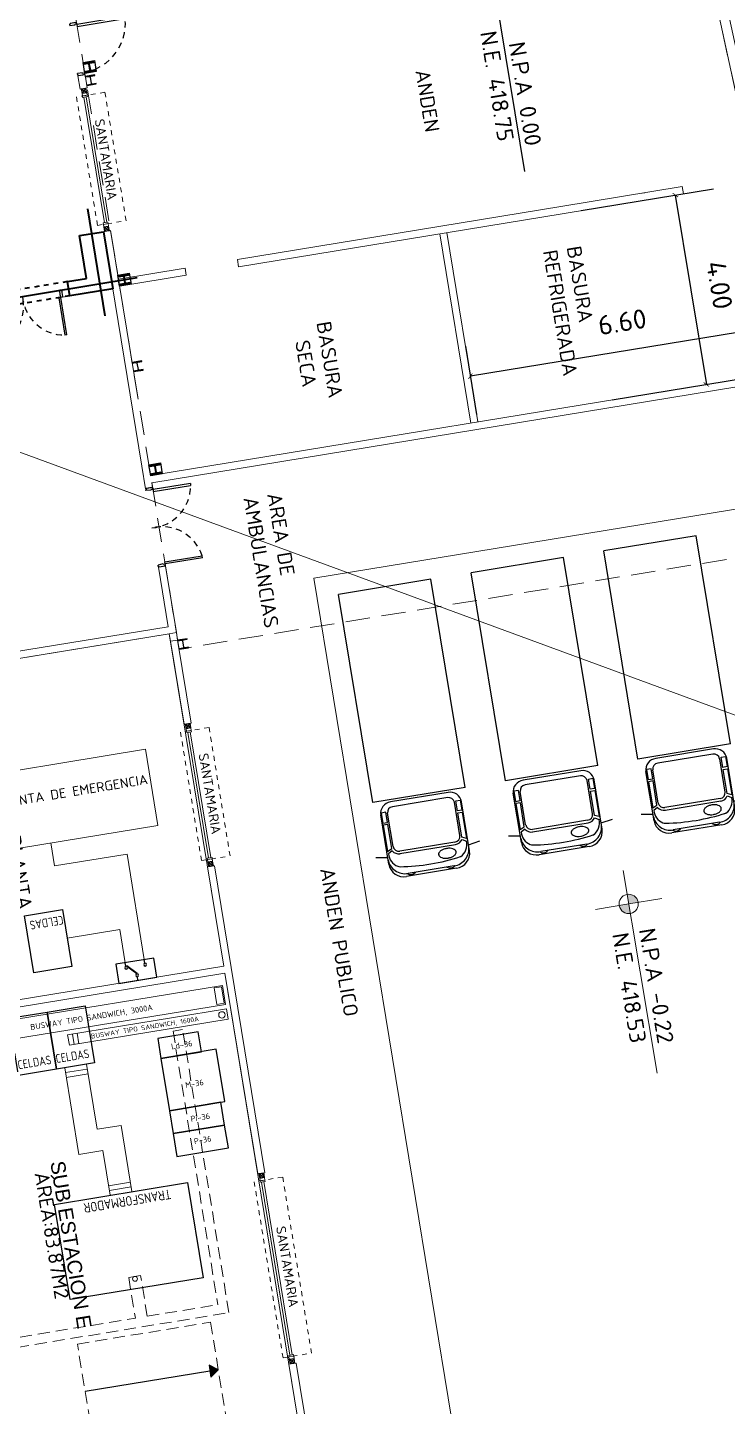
# Model space of a CAD drawing. Header units: metres. Extents: x 2 to 659295185, y -28 to 1124222152.
# Drawn here: x 655639.92 to 655654.44, y 1126339.88 to 1126368.48 of the extents above; entities that cross this region are included whole.
import ezdxf

# ---------------------------------------------------------------- set-up
doc = ezdxf.new("R2010")
doc.units = ezdxf.units.M
doc.header["$MEASUREMENT"] = 0
for name, pattern in [('CCSM_C1_CUERPO EL$0$CONTINUA', [0]), ('CCSM_C1_CUERPO EL$0$DASHED', [0.75, 0.5, -0.25]), ('CCSM_C1_CUERPO EL$0$HIDDEN', [0.375, 0.25, -0.125]), ('CCSM_C1_CUERPO EL$0$HIDDEN2', [0.1875, 0.125, -0.0625]), ('CCSM_XREF ESTRUCTURA15$0$HIDDEN2', [0.1875, 0.125, -0.0625]), ('DASHDOT', [1, 0.5, -0.25, 0, -0.25])]:
    doc.linetypes.add(name, pattern=pattern)
doc.layers.get('0').update_dxf_attribs({"linetype": 'CONTINUOUS'})
for name, color, linetype in [('CCSM_C1_CUERPO EL$0$A-AREAS COMERCIALES', 151, 'CONTINUOUS'), ('CCSM_C1_CUERPO EL$0$A-EQUIPOS', 9, 'CONTINUOUS'), ('CCSM_C1_CUERPO EL$0$A-PARED', 2, 'CCSM_C1_CUERPO EL$0$CONTINUA'), ('CCSM_C1_CUERPO EL$0$A-PROYECCIONES', 5, 'CCSM_C1_CUERPO EL$0$DASHED'), ('CCSM_C1_CUERPO EL$0$A-PUERTA', 5, 'CCSM_C1_CUERPO EL$0$CONTINUA'), ('CCSM_C1_CUERPO EL$0$A-SANTA MARIAS', 161, 'CCSM_C1_CUERPO EL$0$CONTINUA'), ('CCSM_C1_CUERPO EL$0$A-TEXTOS AREAS', 7, 'CCSM_C1_CUERPO EL$0$CONTINUA'), ('CCSM_C1_CUERPO EL$0$A-TEXTOS NIVELES', 7, 'CONTINUOUS'), ('CCSM_C1_CUERPO EL$0$A_INDICATIVOS', 8, 'CCSM_C1_CUERPO EL$0$HIDDEN2'), ('CCSM_C1_CUERPO EL$0$A_RAMPAS DE ANDENES', 8, 'CCSM_C1_CUERPO EL$0$CONTINUA'), ('CCSM_XREF ESTRUCTURA15$0$E_PLANCHAS E', 67, 'CONTINUOUS'), ('CCSM_XREF ESTRUCTURA15$0$PLANCHAS VERIFICADAS ANDENES  Y AMPLIACION LOCALES H Y N 12-05-2011', 8, 'CONTINUOUS'), ('Cota', 3, 'CONTINUOUS')]:
    doc.layers.add(name, color=color, linetype=linetype)
doc.layers.add('CCSM_XREF ESTRUCTURA15$0$E-CE-COLUMNA', color=2, linetype='CONTINUOUS', lineweight=35)
doc.layers.add('LOCALES ASIGNADOS', color=41, linetype='DASHDOT', lineweight=0)
doc.styles.add('CCSM_C1_CUERPO EL$0$R', font='ROMANS.shx', dxfattribs={"width": 0.8})
doc.styles.add('CCSM_C1_CUERPO EL$0$ROMANS', font='romans__.ttf')
doc.styles.add('CCSM_C1_CUERPO EL$0$Standard', font='txt_____.ttf')
doc.dimstyles.new('CCSM_C1_CUERPO EL$0$PETER-CCSM200(LEROY80)EXACTA', dxfattribs={"dimtxt": 0.4, "dimasz": 0.1, "dimexe": 0.8, "dimexo": 0.4, "dimgap": 0.4, "dimtad": 1, "dimrnd": 0.05, "dimzin": 0, "dimdsep": 46, "dimtxsty": 'CCSM_C1_CUERPO EL$0$ROMANS', "dimblk": 'CCSM_C1_CUERPO EL$0$_ArchTick', "dimcen": 0, "dimclrd": 8, "dimclre": 8, "dimclrt": 5, "dimazin": 0, "dimtfac": 1, "dimtofl": 0, "dimtmove": 0, "dimatfit": 3, "dimfxl": 0.18, "dimtolj": 1, "dimtzin": 0, "dimarcsym": 0})

# ---------------------------------------------------------------- blocks, each defined once
blk = doc.blocks.new('CCSM_C1_CUERPO EL$0$A$C6A3A6647')
at = {"linetype": 'Continuous'}
for p, q in [((0.101, 0.4443), (0.1103, 0.5001)), ((0.3719, 0.4721), (1.3719, 0.4721)), ((0.3719, 0.028), (0.3719, 0.4721)), ((1.3719, 0.028), (1.3719, 0.4721)), ((0.0711, 0.4443), (0.3078, 0.4443)), ((0.1308, 0.4179), (0.1195, 0.4373)), ((0.2578, 0.4398), (0.1322, 0.4398)), ((0.1322, 0.4398), (0.1419, 0.4186)), ((0.1419, 0.4186), (0.2578, 0.4186)), ((0.1507, 0.4107), (0.3107, 0.4107)), ((0.2578, 0.4186), (0.2578, 0.4398)), ((0.3164, 0.4398), (0.2679, 0.4398)), ((0.2679, 0.4398), (0.2679, 0.4186)), ((0.2679, 0.4186), (0.3164, 0.4186)), ((0.3164, 0.4186), (0.3164, 0.4398)), ((0, 0.1297), (0, 0.3703)), ((0.0133, 0.139), (0.0133, 0.3611)), ((0.1121, 0.3837), (0.1121, 0.1164)), ((0.124, 0.1171), (0.124, 0.383)), ((0.3373, 0.1171), (0.3373, 0.383)), ((0.3612, 0.1112), (0.3612, 0.3888)), ((0.1308, 0.0822), (0.1195, 0.0627)), ((0.1322, 0.0603), (0.1419, 0.0815)), ((0.1419, 0.0815), (0.2578, 0.0815)), ((0.1507, 0.0893), (0.3107, 0.0893)), ((0.2578, 0.0815), (0.2578, 0.0603)), ((0.2679, 0.0603), (0.2679, 0.0815)), ((0.2679, 0.0815), (0.3164, 0.0815)), ((0.3164, 0.0815), (0.3164, 0.0603)), ((0.0711, 0.0557), (0.3078, 0.0557)), ((0.101, 0.0557), (0.1103, 0)), ((0.2578, 0.0603), (0.1322, 0.0603)), ((0.3164, 0.0603), (0.2679, 0.0603)), ((0.3719, 0.028), (1.3719, 0.028))]:
    blk.add_line(p, q, dxfattribs=at)
for centre, radius, start, end in [((0.0726, 0.3717), 0.0726, 91.19876, 181.1028), ((0.0949, 0.3627), 0.0816, 91.12446, 181.17731), ((1.04, 0.2501), 0.9997, 171.77434, 188.53502), ((0.0792, 0.3889), 0.0289, 148.46919, 171.59512), ((0.114, 0.3681), 0.0695, 85.43021, 148.85616), ((0.1528, 0.3831), 0.0411, 122.4284, 180.23051), ((0.1512, 0.3835), 0.0272, 91.18948, 181.11153), ((0.3067, 0.3899), 0.0544, 358.84131, 88.85771), ((0.3101, 0.3835), 0.0272, 358.88846, 88.8106), ((0.0341, 0.3457), 0.0287, 136.04149, 223.64514), ((0.088, 0.1762), 0.0306, 127.39381, 151.13591), ((0.0774, 0.1902), 0.013, 89.87258, 127.43676), ((0.0774, 0.1901), 0.0132, 52.79224, 90.01662), ((0.0672, 0.1766), 0.0301, 28.5695, 52.71351), ((0.0341, 0.1543), 0.0287, 136.35373, 223.95966), ((0.0949, 0.1373), 0.0816, 178.82404, 268.87421), ((0.1087, 0.1645), 0.0543, 167.0087, 183.24866), ((0.1293, 0.1613), 0.0747, 179.86157, 192.85182), ((0.1104, 0.1644), 0.0559, 151.52823, 167.19556), ((0.1041, 0.1553), 0.0488, 192.58742, 208.64139), ((0.088, 0.1467), 0.0306, 208.86406, 232.6062), ((0.0672, 0.1463), 0.0301, 307.2865, 331.43051), ((0.0507, 0.1676), 0.0488, 12.58742, 28.64139), ((0.0507, 0.1553), 0.0488, 331.35861, 347.41257), ((0.0255, 0.1616), 0.0747, 359.88174, 12.85201), ((0.0255, 0.1613), 0.0747, 347.14819, 0.13843), ((0.0726, 0.1283), 0.0726, 178.8972, 268.80124), ((0.0792, 0.1112), 0.0289, 188.41244, 211.52324), ((0.1141, 0.1323), 0.0698, 206.00894, 274.44543), ((0.0774, 0.1327), 0.013, 232.56322, 270.12738), ((0.0774, 0.1329), 0.0132, 269.98343, 307.20773), ((0.1528, 0.1169), 0.0411, 179.77087, 237.56867), ((0.1512, 0.1166), 0.0272, 178.8902, 268.80649), ((0.3067, 0.1101), 0.0544, 271.14227, 1.15985), ((0.3101, 0.1166), 0.0272, 271.19354, 1.1098)]:
    blk.add_arc(centre, radius, start, end, dxfattribs=at)
blk = doc.blocks.new('CCSM_C1_CUERPO EL$0$P. Doble 180+')
for p, q in [((-0.938, 1.589), (-0.153, 1.589)), ((-0.938, 1.589), (-0.938, 1.549)), ((-0.153, 1.549), (-0.938, 1.549)), ((-0.138, 1.619), (-0.153, 1.619)), ((-0.153, 1.619), (-0.153, 1.594)), ((-0.153, 1.594), (-0.108, 1.594)), ((-0.153, 1.589), (-0.153, 1.549)), ((-0.138, 1.634), (-0.138, 1.619)), ((-0.138, 1.634), (-0.018, 1.634)), ((-0.138, 1.634), (-0.018, 1.634)), ((-0.108, 1.584), (-0.003, 1.595)), ((-0.108, 1.594), (-0.108, 1.584)), ((-0.018, 1.634), (-0.018, 1.619)), ((-0.018, 1.619), (-0.003, 1.619)), ((-0.003, 1.619), (-0.003, 1.594)), ((-0.153, 0.069), (-0.938, 0.069)), ((-0.938, 0.029), (-0.938, 0.069)), ((-0.938, 0.029), (-0.938, 0.069)), ((-0.938, 0.029), (-0.153, 0.029)), ((-0.153, 0.029), (-0.153, 0.069)), ((-0.153, 0.024), (-0.108, 0.024)), ((-0.153, -0.001), (-0.153, 0.024)), ((-0.108, 0.034), (-0.003, 0.024)), ((-0.108, 0.024), (-0.108, 0.034)), ((-0.003, -0.001), (-0.003, 0.024)), ((-0.138, -0.001), (-0.153, -0.001)), ((-0.138, -0.016), (-0.138, -0.001)), ((-0.138, -0.016), (-0.018, -0.016)), ((-0.018, -0.016), (-0.018, -0.001)), ((-0.018, -0.001), (-0.003, -0.001))]:
    blk.add_line(p, q)
at = {"color": 8, "linetype": 'CCSM_C1_CUERPO EL$0$HIDDEN2'}
for centre, radius, start, end in [((-0.069, 1.686), 0.88, 188.9638, 274.317), ((-0.075, -0.06), 0.872, 85.2271, 171.4921)]:
    blk.add_arc(centre, radius, start, end, dxfattribs=at)
blk = doc.blocks.new('CCSM_C1_CUERPO EL$0$nivel para plantas')
h = blk.add_hatch(color=251)
h.paths.add_polyline_path([(0, 0.2, 0.414214), (-0.2, 0), (0, 0)])
h.paths.add_polyline_path([(0.2, 0), (0, 0), (0, -0.2, 0.414214)])
at = {"color": 251}
blk.add_line((-0.7, 0), (3.56, 0), dxfattribs=at)
blk.add_lwpolyline([(0, 0.7), (0, 0), (0, -0.7)], dxfattribs=at)
blk.add_circle((0, 0), 0.2, dxfattribs=at)
at = {"char_height": 0.34, "attachment_point": 1, "style": 'CCSM_C1_CUERPO EL$0$Standard'}
for s, insert, width in [('{\\Fromans|c0;\\C7;N.P.A 0.00}', (0.877, 0.444), 2.70141), ('{\\Fromans|c0;N.E. 418.75}', (0.56, -0.104), 3.02544)]:
    blk.add_mtext(s, dxfattribs=dict(at, insert=insert, width=width))
blk = doc.blocks.new('CCSM_C1_CUERPO EL$0$TRX2000')
blk.add_lwpolyline([(-1.4, 2), (1.4, 2), (1.4, 0), (-1.4, 0)], close=True)
at = {"insert": (-1.02, 0.279), "char_height": 0.2, "width": 2.63768, "attachment_point": 1, "style": 'CCSM_C1_CUERPO EL$0$R'}
blk.add_mtext('TRANSFORMADOR', dxfattribs=at)
blk = doc.blocks.new('CCSM_C1_CUERPO EL$0$BT25004000')
blk.add_lwpolyline([(-0.4, 1.2), (0.4, 1.2), (0.4, 0), (-0.4, 0)], close=True)
at = {"insert": (-0.384, 0.305), "char_height": 0.18, "width": 2.63768, "attachment_point": 1, "style": 'CCSM_C1_CUERPO EL$0$R'}
blk.add_mtext('CELDAS', dxfattribs=at)
blk = doc.blocks.new('CCSM_C1_CUERPO EL$0$L')
blk.add_lwpolyline([(-0.21, 0.85), (0.21, 0.85), (0.21, 0), (-0.21, 0)], close=True)
blk = doc.blocks.new('CCSM_C1_CUERPO EL$0$M')
blk.add_lwpolyline([(-0.55, 1.16), (0.55, 1.16), (0.55, 0), (-0.55, 0)], close=True)
blk = doc.blocks.new('CCSM_C1_CUERPO EL$0$P')
blk.add_lwpolyline([(-0.24, 1.08), (0.24, 1.08), (0.24, 0), (-0.24, 0)], close=True)
blk = doc.blocks.new('CCSM_C1_CUERPO EL$0$TA300')
for p, q in [((-0.2, 0.326), (-0.2, 0.4)), ((-0.007, 0.14), (0.177, 0.329)), ((0, 0.133), (0.183, 0.321)), ((0.177, 0.329), (0.183, 0.321)), ((0.2, 0.326), (0.2, 0.4)), ((-0.007, 0.14), (0, 0.133)), ((0, 0), (0, 0.074))]:
    blk.add_line(p, q)
blk.add_lwpolyline([(-0.4, 0.4), (0.4, 0.4), (0.4, 0), (-0.4, 0)], close=True)
for centre in [(-0.2, 0.296), (0.2, 0.296), (0, 0.104)]:
    blk.add_circle(centre, 0.0293)
blk = doc.blocks.new('CCSM_C1_CUERPO EL$0$AM_PIZ-120-15')
for p, q in [((0.045, 1.025), (0.085, 1.025)), ((0.045, 1.025), (0.045, 0.015)), ((0.085, 0.015), (0.085, 1.025)), ((0, 0), (0.015, 0)), ((0.015, 0.015), (0.035, 0.015)), ((0.015, 0), (0.015, 0.015)), ((0.035, 0.015), (0.035, -0.03)), ((0.045, 0.015), (0.085, 0.015)), ((1.065, 0.015), (1.065, -0.03)), ((1.085, 0.015), (1.065, 0.015)), ((1.085, 0), (1.085, 0.015)), ((1.1, 0), (1.085, 0)), ((1.1, 0), (1.1, -0.12)), ((0, 0), (0, -0.12)), ((0, -0.12), (0.015, -0.12)), ((0.015, -0.12), (0.015, -0.135)), ((0.015, -0.135), (0.05, -0.135)), ((0.035, -0.03), (0.05, -0.03)), ((0.05, -0.03), (0.05, -0.135)), ((1.065, -0.03), (1.05, -0.03)), ((1.05, -0.03), (1.05, -0.135)), ((1.085, -0.135), (1.05, -0.135)), ((1.1, -0.12), (1.085, -0.12)), ((1.085, -0.12), (1.085, -0.135))]:
    blk.add_line(p, q)
at = {"color": 8, "linetype": 'CCSM_C1_CUERPO EL$0$HIDDEN', "ltscale": 0.5}
blk.add_arc((0.009, -0.019), 1.047, 1.8622, 85.8231, dxfattribs=at)
blk = doc.blocks.new('CCSM_C1_CUERPO EL$0$_ArchTick')
at = {"color": 0, "linetype": 'ByBlock', "const_width": 0.15}
blk.add_lwpolyline([(-0.5, -0.5), (0.5, 0.5)], dxfattribs=at)
blk = doc.blocks.new('*D2159')
at = {"layer": 'CCSM_C1_CUERPO EL$0$A-AREAS COMERCIALES', "color": 8, "lineweight": -2, "transparency": 16777216}
for p, q in [((655651.406, 1126364.685), (655654.15, 1126365.135)), ((655653.36, 1126365.006), (655654.004, 1126361.078)), ((655652.05, 1126360.758), (655654.794, 1126361.207))]:
    blk.add_line(p, q, dxfattribs=at)
at = {"layer": 'CCSM_C1_CUERPO EL$0$A-AREAS COMERCIALES', "color": 8, "lineweight": -2, "transparency": 16777216, "xscale": 0.1, "yscale": 0.1, "zscale": 0.1}
for p, rotation in [((655653.36, 1126365.006), 99.30845159748921), ((655654.004, 1126361.078), 279.3084515974892)]:
    blk.add_blockref('CCSM_C1_CUERPO EL$0$_ArchTick', p, dxfattribs=dict(at, rotation=rotation))
at = {"layer": 'CCSM_C1_CUERPO EL$0$A-AREAS COMERCIALES', "color": 5, "lineweight": 5, "transparency": 16777216, "insert": (655654.277, 1126363.139), "char_height": 0.4, "attachment_point": 5, "rotation": 279.3085, "style": 'CCSM_C1_CUERPO EL$0$ROMANS'}
blk.add_mtext('\\A1;4.00', dxfattribs=at)
blk = doc.blocks.new('*D2160')
at = {"layer": 'CCSM_C1_CUERPO EL$0$A-AREAS COMERCIALES', "color": 8, "lineweight": -2, "transparency": 16777216}
for p, q in [((655655.505, 1126362.935), (655655.737, 1126361.524)), ((655655.607, 1126362.313), (655649.107, 1126361.248)), ((655649.005, 1126361.87), (655649.236, 1126360.458))]:
    blk.add_line(p, q, dxfattribs=at)
at = {"layer": 'CCSM_C1_CUERPO EL$0$A-AREAS COMERCIALES', "color": 8, "lineweight": -2, "transparency": 16777216, "xscale": 0.1, "yscale": 0.1, "zscale": 0.1}
for p, rotation in [((655655.607, 1126362.313), 9.307933914347357), ((655649.107, 1126361.248), 189.3079339143474)]:
    blk.add_blockref('CCSM_C1_CUERPO EL$0$_ArchTick', p, dxfattribs=dict(at, rotation=rotation))
at = {"layer": 'CCSM_C1_CUERPO EL$0$A-AREAS COMERCIALES', "color": 5, "lineweight": 5, "transparency": 16777216, "insert": (655652.259, 1126362.375), "char_height": 0.4, "attachment_point": 5, "rotation": 9.3079, "style": 'CCSM_C1_CUERPO EL$0$ROMANS'}
blk.add_mtext('\\A1;6.60', dxfattribs=at)
blk = doc.blocks.new('CCSM_XREF ESTRUCTURA15$0$Psntalla 410x120')
at = {"color": 5}
for p, q in [((0, -4.389), (0, 0.789)), ((1.574, 0), (-0.674, 0))]:
    blk.add_line(p, q, dxfattribs=at)
at = {"color": 2}
for p, q in [((-0.15, 0.25), (-0.15, -0.65)), ((1.05, 0.25), (-0.15, 0.25)), ((1.05, -0.25), (1.05, 0.25)), ((0.15, -0.25), (1.05, -0.25)), ((0.15, -0.65), (0.15, -0.25)), ((-0.15, -0.65), (0.15, -0.65)), ((-0.15, -2.75), (0.15, -2.75)), ((-0.15, -2.75), (-0.15, -3.85)), ((0.15, -3.85), (0.15, -2.75)), ((-0.15, -3.85), (0.15, -3.85))]:
    blk.add_line(p, q, dxfattribs=at)
at = {"color": 8, "linetype": 'CCSM_XREF ESTRUCTURA15$0$HIDDEN2', "ltscale": 0.5}
for p, q in [((-0.15, -0.65), (-0.15, -2.75)), ((0.15, -0.65), (0.15, -2.75))]:
    blk.add_line(p, q, dxfattribs=at)
blk = doc.blocks.new('CCSM_XREF ESTRUCTURA15$0$A$C33FF0A26')
at = {"layer": 'CCSM_XREF ESTRUCTURA15$0$E-CE-COLUMNA'}
blk.add_lwpolyline([(0.028, -0.103), (0.162, -0.103, -0.410123), (0.18, -0.121), (0.18, -0.2), (0.19, -0.2), (0.19, 0), (0.18, 0), (0.18, -0.079, -0.410123), (0.162, -0.097), (0.028, -0.097, -0.410123), (0.01, -0.079), (0.01, 0), (0, 0), (0, -0.2), (0.01, -0.2), (0.01, -0.121, -0.418316), (0.028, -0.103)], format="xyb", dxfattribs=at)
at = {"layer": 'CCSM_XREF ESTRUCTURA15$0$E_PLANCHAS E'}
blk.add_lwpolyline([(-0.02, 0.02), (0.21, 0.02), (0.21, -0.22), (-0.02, -0.22)], close=True, dxfattribs=at)

msp = doc.modelspace()

# ---------------------------------------------------------------- hatches: boundary and pattern name
msp.add_hatch(color=256).paths.add_polyline_path([(655643.6828, 1126340.7369), (655643.7232, 1126340.4902), (655643.8757, 1126340.6418)])
msp.add_hatch(color=256).paths.add_polyline_path([(655643.6828, 1126340.7369), (655643.7232, 1126340.4902), (655643.8757, 1126340.6418)])
at = {"layer": 'CCSM_C1_CUERPO EL$0$A-TEXTOS NIVELES', "lineweight": 5}
h = msp.add_hatch(color=251, dxfattribs=at)
h.paths.add_polyline_path([(655652.5895, 1126350.3382, 0.4142136), (655652.3593, 1126350.5024), (655652.3923, 1126350.3051)])
h.paths.add_polyline_path([(655652.4253, 1126350.1079), (655652.3923, 1126350.3051), (655652.195, 1126350.2721, 0.4142136)])
at = {"layer": 'LOCALES ASIGNADOS'}
h = msp.add_hatch(color=256, dxfattribs=at)
edge = h.paths.add_edge_path()
edge.add_arc((219491.1056, 1054914.3756), 441878.9229, 9.308049718, 9.309563548, ccw=False)
edge.add_line((655551.8097, 1126384.9626), (655564.5398, 1126387.0492))
edge.add_line((655564.5398, 1126387.0492), (655562.5867, 1126398.9652))
edge.add_line((655562.5867, 1126398.9652), (655552.3922, 1126397.2942))
edge.add_line((655552.3922, 1126397.2942), (655552.4569, 1126396.8995))
edge.add_line((655552.4569, 1126396.8995), (655549.9212, 1126396.4839))

# ---------------------------------------------------------------- linework, layer by layer
msp.add_line((655643.703, 1126340.6136), (655641.1125, 1126340.1894))
msp.add_line((655643.703, 1126340.6136), (655641.1125, 1126340.1894))
at = {"color": 3}
for points in [[(655641.2439, 1126367.3217), (655641.2221, 1126367.4544, -0.4101231), (655641.2367, 1126367.475), (655641.3147, 1126367.4878), (655641.3131, 1126367.4977), (655641.1157, 1126367.4653), (655641.1173, 1126367.4555), (655641.1953, 1126367.4682, -0.4101231), (655641.2157, 1126367.4534), (655641.2374, 1126367.3211, -0.4101231), (655641.2228, 1126367.3005), (655641.1448, 1126367.2877), (655641.1464, 1126367.2778), (655641.3438, 1126367.3102), (655641.3422, 1126367.3201), (655641.2642, 1126367.3073, -0.4183159), (655641.2438, 1126367.3222)], [(655641.2439, 1126367.3217), (655641.2221, 1126367.4544, -0.4101231), (655641.2367, 1126367.475), (655641.3147, 1126367.4878), (655641.3131, 1126367.4977), (655641.1157, 1126367.4653), (655641.1173, 1126367.4555), (655641.1953, 1126367.4682, -0.4101231), (655641.2157, 1126367.4534), (655641.2374, 1126367.3211, -0.4101231), (655641.2228, 1126367.3005), (655641.1448, 1126367.2877), (655641.1464, 1126367.2778), (655641.3438, 1126367.3102), (655641.3422, 1126367.3201), (655641.2642, 1126367.3073, -0.4183159), (655641.2438, 1126367.3222)], [(655642.2162, 1126361.3894), (655642.1945, 1126361.5221, -0.4101231), (655642.2091, 1126361.5427), (655642.2871, 1126361.5555), (655642.2854, 1126361.5654), (655642.0881, 1126361.533), (655642.0897, 1126361.5231), (655642.1677, 1126361.5359, -0.4101231), (655642.1881, 1126361.521), (655642.2098, 1126361.3888, -0.4101231), (655642.1951, 1126361.3682), (655642.1172, 1126361.3554), (655642.1188, 1126361.3455), (655642.3162, 1126361.3779), (655642.3146, 1126361.3877), (655642.2366, 1126361.375, -0.4183159), (655642.2162, 1126361.3899)], [(655642.2162, 1126361.3894), (655642.1945, 1126361.5221, -0.4101231), (655642.2091, 1126361.5427), (655642.2871, 1126361.5555), (655642.2854, 1126361.5654), (655642.0881, 1126361.533), (655642.0897, 1126361.5231), (655642.1677, 1126361.5359, -0.4101231), (655642.1881, 1126361.521), (655642.2098, 1126361.3888, -0.4101231), (655642.1951, 1126361.3682), (655642.1172, 1126361.3554), (655642.1188, 1126361.3455), (655642.3162, 1126361.3779), (655642.3146, 1126361.3877), (655642.2366, 1126361.375, -0.4183159), (655642.2162, 1126361.3899)], [(655643.1603, 1126355.63), (655643.1385, 1126355.7627, -0.4101231), (655643.1531, 1126355.7833), (655643.2311, 1126355.7961), (655643.2294, 1126355.806), (655643.0321, 1126355.7736), (655643.0337, 1126355.7637), (655643.1117, 1126355.7765, -0.4101231), (655643.1321, 1126355.7616), (655643.1538, 1126355.6294, -0.4101231), (655643.1392, 1126355.6088), (655643.0612, 1126355.596), (655643.0628, 1126355.5861), (655643.2602, 1126355.6185), (655643.2586, 1126355.6283), (655643.1806, 1126355.6156, -0.4183159), (655643.1602, 1126355.6304)], [(655643.1603, 1126355.63), (655643.1385, 1126355.7627, -0.4101231), (655643.1531, 1126355.7833), (655643.2311, 1126355.7961), (655643.2294, 1126355.806), (655643.0321, 1126355.7736), (655643.0337, 1126355.7637), (655643.1117, 1126355.7765, -0.4101231), (655643.1321, 1126355.7616), (655643.1538, 1126355.6294, -0.4101231), (655643.1392, 1126355.6088), (655643.0612, 1126355.596), (655643.0628, 1126355.5861), (655643.2602, 1126355.6185), (655643.2586, 1126355.6283), (655643.1806, 1126355.6156, -0.4183159), (655643.1602, 1126355.6304)]]:
    msp.add_lwpolyline(points, format="xyb", dxfattribs=at)
msp.add_lwpolyline([(655643.6828, 1126340.7369), (655643.7232, 1126340.4902), (655643.8757, 1126340.6418), (655643.6828, 1126340.7369)])
msp.add_lwpolyline([(655643.6828, 1126340.7369), (655643.7232, 1126340.4902), (655643.8757, 1126340.6418), (655643.6828, 1126340.7369)])
at = {"layer": 'CCSM_C1_CUERPO EL$0$A-AREAS COMERCIALES', "lineweight": 5}
for p, q in [((655641.805, 1126363.2636), (655641.6396, 1126364.2701)), ((655641.8288, 1126363.1155), (655641.8045, 1126363.2635))]:
    msp.add_line(p, q, dxfattribs=at)
for points in [[(655643.9879, 1126349.0138), (655637.2687, 1126347.9125), (655636.1389, 1126354.8057), (655642.8583, 1126355.907), (655643.9879, 1126349.0138)], [(655644.0122, 1126348.8658), (655645.5835, 1126339.2789), (655636.6689, 1126337.8178), (655635.5948, 1126344.4218), (655636.8443, 1126344.6266), (655636.3552, 1126347.6107), (655644.0122, 1126348.8656)]]:
    msp.add_lwpolyline(points, dxfattribs=at)
at = {"layer": 'CCSM_C1_CUERPO EL$0$A-EQUIPOS', "lineweight": 5}
for p, q in [((655640.4789, 1126351.0916), (655640.4004, 1126351.5704)), ((655641.9811, 1126351.3381), (655640.4789, 1126351.0916)), ((655642.3402, 1126349.1491), (655641.9811, 1126351.3381)), ((655641.8319, 1126349.7753), (655640.7371, 1126349.5957)), ((655641.9453, 1126349.0843), (655641.8319, 1126349.7753)), ((655643.9603, 1126348.6148), (655638.592, 1126347.7399)), ((655643.7866, 1126348.5617), (655643.9421, 1126348.5872)), ((655643.8423, 1126348.2221), (655643.7866, 1126348.5617)), ((655643.9421, 1126348.5872), (655643.9978, 1126348.2476)), ((655644.025, 1126348.22), (655643.9603, 1126348.6148)), ((655644.025, 1126348.22), (655638.6566, 1126347.3451)), ((655640.7488, 1126347.59), (655644.0435, 1126348.1295)), ((655643.9978, 1126348.2476), (655643.8423, 1126348.2221)), ((655644.0435, 1126348.1295), (655644.079, 1126347.9124)), ((655640.7843, 1126347.3729), (655644.079, 1126347.9124)), ((655640.7488, 1126347.59), (655640.7843, 1126347.3729)), ((655640.8475, 1126347.6062), (655640.883, 1126347.3891)), ((655640.9817, 1126347.4052), (655640.9462, 1126347.6223)), ((655643.1342, 1126347.7013), (655642.9368, 1126347.669)), ((655641.1402, 1126346.9786), (655641.3609, 1126345.6312)), ((655640.6892, 1126346.9048), (655640.9837, 1126345.1063)), ((655640.7054, 1126346.8063), (655641.1564, 1126346.8802)), ((655640.7215, 1126346.7076), (655641.1725, 1126346.7815)), ((655641.3609, 1126345.6312), (655641.8582, 1126345.7126)), ((655641.8582, 1126345.7126), (655642.0834, 1126344.3374)), ((655640.9837, 1126345.1063), (655641.4811, 1126345.1878)), ((655641.4811, 1126345.1878), (655641.6324, 1126344.2635)), ((655641.6001, 1126344.4609), (655642.0511, 1126344.5347)), ((655641.6163, 1126344.3622), (655642.0672, 1126344.4361)), ((655642.2631, 1126342.5996), (655642.0164, 1126342.5592))]:
    msp.add_line(p, q, dxfattribs=at)
at = {"layer": 'CCSM_C1_CUERPO EL$0$A-EQUIPOS', "linetype": 'CCSM_C1_CUERPO EL$0$HIDDEN', "lineweight": 5}
for p, q in [((655642.9368, 1126347.669), (655643.8663, 1126341.9931)), ((655644.096, 1126341.828), (655643.1342, 1126347.7013)), ((655642.0164, 1126342.5592), (655642.155, 1126341.7128)), ((655642.4017, 1126341.7532), (655642.2631, 1126342.5996)), ((655638.2189, 1126340.8656), (655644.096, 1126341.828)), ((655642.4017, 1126341.7532), (655643.8663, 1126341.9931)), ((655638.6516, 1126341.1391), (655642.155, 1126341.7128))]:
    msp.add_line(p, q, dxfattribs=at)
at = {"layer": 'CCSM_C1_CUERPO EL$0$A-EQUIPOS', "lineweight": 5}
msp.add_lwpolyline([(655642.3617, 1126353.5136), (655642.6207, 1126351.9347), (655638.1801, 1126351.2062), (655637.921, 1126352.7851)], close=True, dxfattribs=at)
at = {"layer": 'CCSM_C1_CUERPO EL$0$A-EQUIPOS', "linetype": 'CCSM_C1_CUERPO EL$0$HIDDEN', "lineweight": 5}
msp.add_lwpolyline([(655644.0373, 1126339.655), (655641.2741, 1126339.2025), (655640.9509, 1126341.1762), (655643.7141, 1126341.6287)], close=True, dxfattribs=at)
at = {"layer": 'CCSM_C1_CUERPO EL$0$A-EQUIPOS', "lineweight": 5}
for centre, radius in [((655643.9509, 1126348.0033), 0.0667), ((655642.148, 1126342.5292), 0.0508)]:
    msp.add_circle(centre, radius, dxfattribs=at)
at = {"layer": 'CCSM_C1_CUERPO EL$0$A-PARED', "lineweight": 5}
for p, q in [((655640.9617, 1126367.4786), (655641.1097, 1126367.5029)), ((655653.505, 1126365.1813), (655650.9868, 1126364.7686)), ((655653.5293, 1126365.0333), (655651.0111, 1126364.6205)), ((655652.7243, 1126365.0533), (655652.6256, 1126365.0372)), ((655653.505, 1126365.1813), (655653.5293, 1126365.0333)), ((655650.9868, 1126364.7686), (655644.2716, 1126363.6679)), ((655651.0111, 1126364.6205), (655644.2958, 1126363.5199)), ((655641.6396, 1126364.2701), (655641.4916, 1126364.2458)), ((655641.4916, 1126364.2458), (655642.2879, 1126359.3873)), ((655641.7262, 1126363.7417), (655641.6396, 1126364.2701)), ((655648.4702, 1126364.204), (655649.1139, 1126360.2764)), ((655648.6182, 1126364.2283), (655649.2619, 1126360.3007)), ((655641.7504, 1126363.5937), (655642.2054, 1126360.8183)), ((655644.2958, 1126363.5199), (655644.2716, 1126363.6679)), ((655643.1861, 1126363.49), (655641.805, 1126363.2636)), ((655643.2103, 1126363.3419), (655641.8293, 1126363.1156)), ((655643.2103, 1126363.3419), (655643.1861, 1126363.49)), ((655655.8638, 1126361.3828), (655642.4726, 1126359.1879)), ((655655.8958, 1126361.2361), (655642.4968, 1126359.0399)), ((655642.365, 1126358.9169), (655642.2879, 1126359.3873)), ((655642.4359, 1126359.4116), (655642.4726, 1126359.1879)), ((655642.4968, 1126359.0399), (655642.513, 1126358.9412)), ((655642.513, 1126358.9412), (655642.365, 1126358.9169)), ((655642.7799, 1126357.3129), (655642.6319, 1126357.2887)), ((655642.6319, 1126357.2887), (655642.8341, 1126356.0551)), ((655642.8341, 1126356.0551), (655637.3482, 1126355.1559)), ((655645.5838, 1126339.279), (655645.3412, 1126340.7592)), ((655645.7561, 1126339.1552), (655645.4892, 1126340.7835))]:
    msp.add_line(p, q, dxfattribs=at)
for points in [[(655651.8769, 1126380.662), (655658.5909, 1126349.781), (655658.3955, 1126349.7385), (655651.6815, 1126380.6195), (655651.8769, 1126380.662)], [(655640.9617, 1126367.4786), (655641.0063, 1126367.2063)], [(655641.1544, 1126367.2306), (655641.1097, 1126367.5029)], [(655641.1543, 1126367.2306), (655641.0063, 1126367.2063)], [(655640.7732, 1126363.0641), (655640.6252, 1126363.0398), (655640.6495, 1126362.8918), (655640.7975, 1126362.916), (655640.7732, 1126363.0641)], [(655642.7799, 1126357.3129), (655643.0064, 1126355.9312), (655642.8583, 1126355.9071), (655642.8583, 1126355.9071), (655637.3724, 1126355.0079)], [(655636.3552, 1126347.6107), (655644.0122, 1126348.8658), (655644.6938, 1126344.7066), (655644.8422, 1126344.7308), (655643.7989, 1126351.0961), (655643.6509, 1126351.0717), (655643.9882, 1126349.0138), (655637.2687, 1126347.9125)], [(655645.4892, 1126340.7835), (655645.3412, 1126340.7592)]]:
    msp.add_lwpolyline(points, dxfattribs=at)
at = {"layer": 'CCSM_C1_CUERPO EL$0$A-PARED', "color": 8, "lineweight": 5, "ltscale": 0.5}
msp.add_lwpolyline([(655642.8583, 1126355.907), (655642.8838, 1126355.7517), (655643.0318, 1126355.7759), (655643.0064, 1126355.9312)], close=True, dxfattribs=at)
at = {"layer": 'CCSM_C1_CUERPO EL$0$A-PARED', "lineweight": 5, "ltscale": 0.5}
msp.add_lwpolyline([(655643.166, 1126354.0323), (655642.8838, 1126355.7517), (655643.0318, 1126355.7759), (655643.314, 1126354.0564)], close=True, dxfattribs=at)
at = {"layer": 'CCSM_C1_CUERPO EL$0$A-PROYECCIONES', "lineweight": 5}
msp.add_lwpolyline([(655653.0655, 1126374.2538), (655656.6403, 1126357.8117), (655643.062, 1126355.591), (655640.3431, 1126372.1798)], close=True, dxfattribs=at)
at = {"layer": 'CCSM_C1_CUERPO EL$0$A-SANTA MARIAS', "color": 8, "lineweight": 5}
for p, q in [((655641.0425, 1126367.2021), (655641.1343, 1126367.1361)), ((655641.1214, 1126367.215), (655641.0554, 1126367.1232)), ((655641.6034, 1126364.2743), (655641.5115, 1126364.3403)), ((655641.5245, 1126364.2613), (655641.5905, 1126364.3532)), ((655643.2022, 1126354.028), (655643.294, 1126353.962)), ((655643.2811, 1126354.041), (655643.2151, 1126353.9491)), ((655643.7631, 1126351.1003), (655643.6712, 1126351.1663)), ((655643.6842, 1126351.0873), (655643.7502, 1126351.1792)), ((655644.7309, 1126344.7024), (655644.8228, 1126344.6364)), ((655644.8098, 1126344.7154), (655644.7438, 1126344.6235)), ((655645.4531, 1126340.7877), (655645.3612, 1126340.8537)), ((655645.3741, 1126340.7747), (655645.4401, 1126340.8666))]:
    msp.add_line(p, q, dxfattribs=at)
at = {"layer": 'CCSM_C1_CUERPO EL$0$A-SANTA MARIAS', "linetype": 'CCSM_C1_CUERPO EL$0$HIDDEN', "lineweight": 5, "ltscale": 0.1}
for points in [[(655641.3684, 1126364.3776), (655641.9605, 1126364.4747), (655641.5238, 1126367.1391), (655640.9317, 1126367.0421)], [(655643.5281, 1126351.2036), (655644.1202, 1126351.3007), (655643.6835, 1126353.965), (655643.0914, 1126353.868)], [(655645.2185, 1126340.8911), (655645.8106, 1126340.9881), (655645.2122, 1126344.6394), (655644.6201, 1126344.5424)]]:
    msp.add_lwpolyline(points, close=True, dxfattribs=at)
at = {"layer": 'CCSM_C1_CUERPO EL$0$A-SANTA MARIAS', "lineweight": 5}
for points in [[(655641.031, 1126367.2104), (655641.1297, 1126367.2265), (655641.1458, 1126367.1278), (655641.0471, 1126367.1117)], [(655641.0425, 1126367.2021), (655641.1214, 1126367.215), (655641.1343, 1126367.1361), (655641.0554, 1126367.1232)], [(655641.1539, 1126367.0785), (655641.1458, 1126367.1278), (655641.0471, 1126367.1117), (655641.0552, 1126367.0624)], [(655641.1539, 1126367.0785), (655641.1588, 1126367.0489), (655641.06, 1126367.0327), (655641.0552, 1126367.0623)], [(655641.5858, 1126364.4437), (655641.5906, 1126364.4141), (655641.4919, 1126364.3978), (655641.4871, 1126364.4274)], [(655641.5906, 1126364.4141), (655641.5987, 1126364.3647), (655641.5, 1126364.3485), (655641.4919, 1126364.3978)], [(655641.5162, 1126364.2499), (655641.6149, 1126364.266), (655641.5987, 1126364.3647), (655641.5, 1126364.3485)], [(655641.5245, 1126364.2613), (655641.6034, 1126364.2743), (655641.5905, 1126364.3532), (655641.5115, 1126364.3403)], [(655643.1907, 1126354.0363), (655643.2894, 1126354.0525), (655643.3055, 1126353.9538), (655643.2069, 1126353.9376)], [(655643.2022, 1126354.028), (655643.2811, 1126354.041), (655643.294, 1126353.962), (655643.2151, 1126353.9491)], [(655643.3136, 1126353.9044), (655643.3055, 1126353.9538), (655643.2069, 1126353.9376), (655643.2149, 1126353.8883)], [(655643.3136, 1126353.9045), (655643.3185, 1126353.8748), (655643.2197, 1126353.8586), (655643.2149, 1126353.8882)], [(655643.7455, 1126351.2697), (655643.7503, 1126351.24), (655643.6516, 1126351.2238), (655643.6468, 1126351.2534)], [(655643.7503, 1126351.24), (655643.7584, 1126351.1907), (655643.6597, 1126351.1745), (655643.6516, 1126351.2238)], [(655643.6759, 1126351.0759), (655643.7746, 1126351.092), (655643.7584, 1126351.1907), (655643.6597, 1126351.1745)], [(655643.6842, 1126351.0873), (655643.7631, 1126351.1003), (655643.7502, 1126351.1792), (655643.6712, 1126351.1663)], [(655644.7194, 1126344.7107), (655644.8181, 1126344.7268), (655644.8342, 1126344.6282), (655644.7356, 1126344.612)], [(655644.7309, 1126344.7024), (655644.8098, 1126344.7154), (655644.8228, 1126344.6364), (655644.7438, 1126344.6235)], [(655644.8423, 1126344.5788), (655644.8342, 1126344.6282), (655644.7356, 1126344.612), (655644.7436, 1126344.5627)], [(655644.8423, 1126344.5788), (655644.8472, 1126344.5492), (655644.7485, 1126344.533), (655644.7436, 1126344.5626)], [(655645.4354, 1126340.9571), (655645.4403, 1126340.9275), (655645.3416, 1126340.9112), (655645.3367, 1126340.9408)], [(655645.4403, 1126340.9275), (655645.4484, 1126340.8781), (655645.3497, 1126340.8619), (655645.3416, 1126340.9112)], [(655645.3659, 1126340.7633), (655645.4645, 1126340.7794), (655645.4484, 1126340.8781), (655645.3497, 1126340.8619)], [(655645.3741, 1126340.7747), (655645.4531, 1126340.7877), (655645.4401, 1126340.8666), (655645.3612, 1126340.8537)]]:
    msp.add_lwpolyline(points, close=True, dxfattribs=at)
for points in [[(655641.5117, 1126364.4315), (655641.0847, 1126367.0367)], [(655641.5611, 1126364.4396), (655641.134, 1126367.0448)], [(655643.6712, 1126351.2575), (655643.2442, 1126353.8627)], [(655643.7206, 1126351.2656), (655643.2936, 1126353.8707)], [(655645.3617, 1126340.945), (655644.7729, 1126344.5371)], [(655645.4111, 1126340.9531), (655644.8223, 1126344.5451)]]:
    msp.add_lwpolyline(points, dxfattribs=at)
at = {"layer": 'CCSM_C1_CUERPO EL$0$A-TEXTOS NIVELES', "color": 251, "lineweight": 5}
msp.add_line((655652.2767, 1126350.9955), (655652.9801, 1126346.7943), dxfattribs=at)
msp.add_lwpolyline([(655653.0827, 1126350.4207), (655652.3923, 1126350.3051), (655651.7019, 1126350.1895)], dxfattribs=at)
msp.add_circle((655652.3923, 1126350.3051), 0.2, dxfattribs=at)
at = {"layer": 'CCSM_C1_CUERPO EL$0$A_RAMPAS DE ANDENES', "lineweight": 5}
msp.add_line((655648.7166, 1126339.6405), (655645.8617, 1126357.058), dxfattribs=at)
msp.add_lwpolyline([(655645.8617, 1126357.058), (655656.4276, 1126358.7899)], dxfattribs=at)
at = {"layer": 'Cota', "lineweight": 0}
msp.add_lwpolyline([(655719.9766, 1126143.0158), (655762.8619, 1126137.0781), (655797.8742, 1126229.9604), (655794.0251, 1126302.9937), (655628.044, 1126363.9768), (655605.1617, 1126167.097), (655719.9766, 1126143.0158)], dxfattribs=at)

# ---------------------------------------------------------------- block references
at = {"layer": 'CCSM_C1_CUERPO EL$0$A-EQUIPOS', "lineweight": 5}
for name, p, rotation in [('CCSM_C1_CUERPO EL$0$BT25004000', (655640.2453, 1126350.123), 189.3168539982356), ('CCSM_C1_CUERPO EL$0$BT25004000', (655640.9147, 1126346.9419), 9.300048521937306), ('CCSM_C1_CUERPO EL$0$BT25004000', (655640.1252, 1126346.8126), 9.300048521937306), ('CCSM_C1_CUERPO EL$0$TRX2000', (655641.8579, 1126344.3004), 189.3000485351021)]:
    msp.add_blockref(name, p, dxfattribs=dict(at, rotation=rotation))
at = {"layer": 'CCSM_C1_CUERPO EL$0$A-EQUIPOS', "lineweight": 5, "xscale": -1}
for name, p, rotation in [('CCSM_C1_CUERPO EL$0$TA300', (655642.2074, 1126348.722), 9.316854051972463), ('CCSM_C1_CUERPO EL$0$L', (655643.4902, 1126347.4468), 99.30004854168462), ('CCSM_C1_CUERPO EL$0$M', (655643.919, 1126346.7469), 99.30004852851978), ('CCSM_C1_CUERPO EL$0$P', (655643.9677, 1126345.9543), 99.30004854168462), ('CCSM_C1_CUERPO EL$0$P', (655644.0453, 1126345.4806), 99.30004854168462)]:
    msp.add_blockref(name, p, dxfattribs=dict(at, rotation=rotation))
at = {"layer": 'CCSM_C1_CUERPO EL$0$A-PUERTA', "lineweight": 5}
for name, p, rotation in [('CCSM_C1_CUERPO EL$0$AM_PIZ-120-15', (655640.917, 1126368.5859), 279.2803647578687), ('CCSM_C1_CUERPO EL$0$P. Doble 180+', (655640.6092, 1126363.0398), 99.30845239613335), ('CCSM_C1_CUERPO EL$0$P. Doble 180+', (655642.365, 1126358.9009), 189.3084509289401)]:
    msp.add_blockref(name, p, dxfattribs=dict(at, rotation=rotation))
at = {"layer": 'CCSM_C1_CUERPO EL$0$A-TEXTOS NIVELES', "lineweight": 5, "rotation": 279.3084512052866}
msp.add_blockref('CCSM_C1_CUERPO EL$0$nivel para plantas', (655649.653, 1126369.0062), dxfattribs=at)
at = {"layer": 'CCSM_C1_CUERPO EL$0$A_INDICATIVOS', "lineweight": 5, "xscale": 4.373386054446354, "yscale": 4.373386054446354, "zscale": 4.373386054446354, "rotation": 99.32229546078554}
for p in [(655654.8864, 1126352.0386), (655652.1336, 1126351.5874), (655649.3808, 1126351.1363)]:
    msp.add_blockref('CCSM_C1_CUERPO EL$0$A$C6A3A6647', p, dxfattribs=at)
at = {"layer": 'CCSM_XREF ESTRUCTURA15$0$E-CE-COLUMNA', "lineweight": 5, "xscale": -1, "rotation": 279.3084512666849}
msp.add_blockref('CCSM_XREF ESTRUCTURA15$0$Psntalla 410x120', (655641.4147, 1126363.1692), dxfattribs=at)
at = {"layer": 'CCSM_XREF ESTRUCTURA15$0$PLANCHAS VERIFICADAS ANDENES  Y AMPLIACION LOCALES H Y N 12-05-2011', "lineweight": 5, "rotation": 279.3084512601026}
for p in [(655641.2886, 1126367.7714), (655642.0112, 1126363.3629), (655642.6562, 1126359.4277)]:
    msp.add_blockref('CCSM_XREF ESTRUCTURA15$0$A$C33FF0A26', p, dxfattribs=at)

# ---------------------------------------------------------------- texts
at = {"layer": 'CCSM_C1_CUERPO EL$0$A-EQUIPOS', "lineweight": 5, "style": 'CCSM_C1_CUERPO EL$0$ROMANS'}
for s, insert, char_height, width, attachment_point, rotation in [('PLANTA DE EMERGENCIA', (655640.8058, 1126352.7305), 0.2, 3.086396, 2, 9.34079), ('\\pi0.44731;BUSWAY TIPO SANDWICH, 3000A', (655639.524, 1126347.7346), 0.12, 3.908487, 1, 9.30005), ('\\pi0.7292;BUSWAY TIPO SANDWICH, 1600A', (655640.5061, 1126347.4908), 0.1, 4.675871, 1, 9.30005), ('Ld-36', (655642.8883, 1126347.4048), 0.12, 1.6885, 1, 9.30005), ('M-36', (655643.1812, 1126346.6063), 0.12, 1.6885, 1, 9.30005), ('Pi-36', (655643.2904, 1126345.9038), 0.12, 1.6885, 1, 9.30005), ('P-36', (655643.3602, 1126345.441), 0.12, 1.6885, 1, 9.30005)]:
    msp.add_mtext(s, dxfattribs=dict(at, insert=insert, char_height=char_height, width=width, attachment_point=attachment_point, rotation=rotation))
at = {"layer": 'CCSM_C1_CUERPO EL$0$A-TEXTOS AREAS', "lineweight": 5, "style": 'CCSM_C1_CUERPO EL$0$Standard'}
for s, insert, char_height, width, attachment_point, rotation in [('{\\Fromans|c0;ANDEN}', (655648.2579, 1126367.6332), 0.3, 3.008609, 1, 279.30779), ('{\\Fromans|c0;SANTAMARIA}', (655641.307, 1126366.5676), 0.2, 3.785262, 7, 279.30912), ('{\\Fromans|c0;BASURA\\PREFRIGERADA}', (655651.4001, 1126363.9738), 0.3, 3.008609, 1, 279.30779), ('{\\Fromans|c0;BASURA\\PSECA}', (655646.3367, 1126361.6195), 0.3, 3.008609, 2, 279.30779), ('{\\Fromans|c0;AREA DE AMBULANCIAS}', (655645.1848, 1126358.8531), 0.3, 3.008609, 1, 279.30779), ('{\\Fromans|c0;CUARTO PLANTA ELECTRICA}', (655639.7548, 1126351.8496), 0.3, 3.885851, 2, 279.30779), ('{\\Fromans|c0;SANTAMARIA}', (655643.4632, 1126353.415), 0.2, 3.785262, 7, 279.30912), ('{\\Fromans|c0;ANDEN PUBLICO}', (655646.2819, 1126351.0784), 0.3, 9.816492, 1, 279.30779), ('{\\fArial|b0|i0|c0|p34;SUB ESTACION E}', (655640.6843, 1126344.9956), 0.3, 4.05623, 1, 279.30779), ('{\\Fromans|c0;ÁREA:83.87M2}', (655640.3538, 1126344.7699), 0.3, 3.246909, 1, 279.30779), ('{\\Fromans|c0;SANTAMARIA}', (655645.0712, 1126343.6054), 0.2, 3.785262, 7, 279.30912)]:
    msp.add_mtext(s, dxfattribs=dict(at, insert=insert, char_height=char_height, width=width, attachment_point=attachment_point, rotation=rotation))
at = {"layer": 'CCSM_C1_CUERPO EL$0$A-TEXTOS NIVELES', "lineweight": 5, "char_height": 0.34, "attachment_point": 1, "rotation": 279.50559, "style": 'CCSM_C1_CUERPO EL$0$Standard'}
for s, insert, width in [('{\\Fromans|c0;N.E. 418.53}', (655652.382, 1126349.7356), 3.025443), ('{\\Fromans|c0;\\C7;N.P.A -0.22}', (655652.9349, 1126349.8301), 3.290786)]:
    msp.add_mtext(s, dxfattribs=dict(at, insert=insert, width=width))

# ---------------------------------------------------------------- dimensions: what is measured, and where the dimension line sits
at = {"layer": 'CCSM_C1_CUERPO EL$0$A-AREAS COMERCIALES', "lineweight": 5}
dim = msp.add_linear_dim(base=(655654.0042, 1126361.078), p1=(655651.0111, 1126364.6205), p2=(655651.6549, 1126360.6929), angle=279.30845, dimstyle='CCSM_C1_CUERPO EL$0$PETER-CCSM200(LEROY80)EXACTA', dxfattribs=at)
dim.commit()
dim.dimension.update_dxf_attribs({"geometry": '*D2159', "text_midpoint": (655653.6823, 1126363.0418), "dimtype": 161})
dim = msp.add_aligned_dim(p1=(655655.4405, 1126363.3299), p2=(655648.94, 1126362.2645), distance=1.0302, dimstyle='CCSM_C1_CUERPO EL$0$PETER-CCSM200(LEROY80)EXACTA', dxfattribs=at)
dim.commit()
dim.dimension.update_dxf_attribs({"geometry": '*D2160', "text_midpoint": (655652.2594, 1126362.3753)})

doc.saveas('drawing.dxf')
